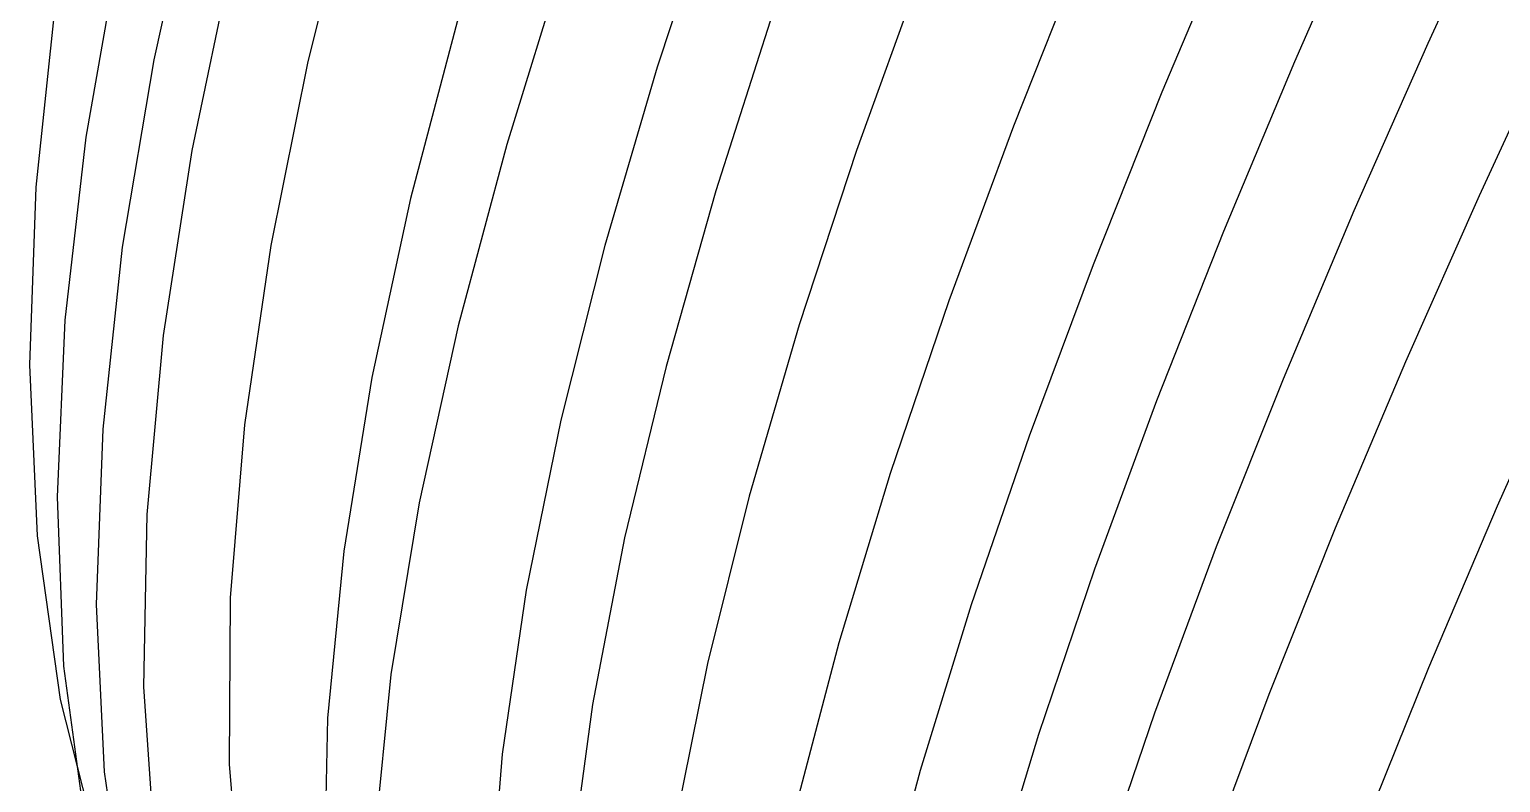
# Model space of a CAD drawing. Extents: x -607 to 1285, y -867 to 355.
# Drawn here: x -466.3 to -218.4, y -420.8 to -293.9 of the extents above; entities that cross this region are included whole.
import ezdxf

# ---------------------------------------------------------------- set-up
doc = ezdxf.new("R2010")
doc.units = 0
for name, color, linetype in [('0_2111', 7, 'CONTINUOUS'), ('0_2112', 7, 'CONTINUOUS'), ('0_2113', 7, 'CONTINUOUS'), ('0_2114', 7, 'CONTINUOUS'), ('0_2115', 7, 'CONTINUOUS'), ('0_2214', 7, 'CONTINUOUS'), ('0_2215', 7, 'CONTINUOUS'), ('0_2216', 7, 'CONTINUOUS'), ('0_2217', 7, 'CONTINUOUS'), ('0_2218', 7, 'CONTINUOUS'), ('0_2317', 7, 'CONTINUOUS'), ('0_2318', 7, 'CONTINUOUS'), ('0_2319', 7, 'CONTINUOUS'), ('0_2320', 7, 'CONTINUOUS'), ('0_2321', 7, 'CONTINUOUS'), ('0_2322', 7, 'CONTINUOUS'), ('0_2421', 7, 'CONTINUOUS'), ('0_2422', 7, 'CONTINUOUS'), ('0_2423', 7, 'CONTINUOUS'), ('0_2424', 7, 'CONTINUOUS'), ('0_2425', 7, 'CONTINUOUS'), ('0_2524', 7, 'CONTINUOUS'), ('0_2525', 7, 'CONTINUOUS'), ('0_2526', 7, 'CONTINUOUS'), ('0_2527', 7, 'CONTINUOUS'), ('0_2528', 7, 'CONTINUOUS'), ('0_2529', 7, 'CONTINUOUS'), ('0_2628', 7, 'CONTINUOUS'), ('0_2629', 7, 'CONTINUOUS'), ('0_2630', 7, 'CONTINUOUS'), ('0_2631', 7, 'CONTINUOUS'), ('0_2632', 7, 'CONTINUOUS'), ('0_2731', 7, 'CONTINUOUS'), ('0_2732', 7, 'CONTINUOUS'), ('0_2733', 7, 'CONTINUOUS'), ('0_2734', 7, 'CONTINUOUS'), ('0_2735', 7, 'CONTINUOUS'), ('0_2833', 7, 'CONTINUOUS'), ('0_2834', 7, 'CONTINUOUS'), ('0_2835', 7, 'CONTINUOUS'), ('0_2836', 7, 'CONTINUOUS'), ('0_2837', 7, 'CONTINUOUS'), ('0_2838', 7, 'CONTINUOUS'), ('0_2936', 7, 'CONTINUOUS'), ('0_2937', 7, 'CONTINUOUS'), ('0_2938', 7, 'CONTINUOUS'), ('0_2939', 7, 'CONTINUOUS'), ('0_2940', 7, 'CONTINUOUS'), ('0_3039', 7, 'CONTINUOUS'), ('0_3040', 7, 'CONTINUOUS'), ('0_3041', 7, 'CONTINUOUS'), ('0_3042', 7, 'CONTINUOUS'), ('0_3043', 7, 'CONTINUOUS'), ('0_3142', 7, 'CONTINUOUS'), ('0_3143', 7, 'CONTINUOUS'), ('0_3144', 7, 'CONTINUOUS'), ('0_3145', 7, 'CONTINUOUS'), ('0_3146', 7, 'CONTINUOUS'), ('0_3245', 7, 'CONTINUOUS'), ('0_3246', 7, 'CONTINUOUS'), ('0_3247', 7, 'CONTINUOUS'), ('0_3248', 7, 'CONTINUOUS'), ('0_3249', 7, 'CONTINUOUS'), ('0_3250', 7, 'CONTINUOUS'), ('0_3348', 7, 'CONTINUOUS'), ('0_3349', 7, 'CONTINUOUS'), ('0_3350', 7, 'CONTINUOUS'), ('0_3351', 7, 'CONTINUOUS'), ('0_3352', 7, 'CONTINUOUS'), ('0_3353', 7, 'CONTINUOUS'), ('0_3451', 7, 'CONTINUOUS'), ('0_3452', 7, 'CONTINUOUS'), ('0_3453', 7, 'CONTINUOUS'), ('0_3454', 7, 'CONTINUOUS'), ('0_3455', 7, 'CONTINUOUS'), ('0_3456', 7, 'CONTINUOUS'), ('0_3555', 7, 'CONTINUOUS'), ('0_3556', 7, 'CONTINUOUS'), ('0_3557', 7, 'CONTINUOUS'), ('0_3558', 7, 'CONTINUOUS'), ('0_3559', 7, 'CONTINUOUS'), ('0_3660', 7, 'CONTINUOUS'), ('0_3661', 7, 'CONTINUOUS'), ('0_3662', 7, 'CONTINUOUS')]:
    doc.layers.add(name, color=color, linetype=linetype)

msp = doc.modelspace()

# ---------------------------------------------------------------- linework, layer by layer
at = {"layer": '0_2111'}
msp.add_polyline3d([(-461.946, -289.6169, -2822.0496), (-465.2253, -320.4957, -2838.6653)], dxfattribs=at)
at = {"layer": '0_2112'}
msp.add_polyline3d([(-465.2253, -320.4957, -2838.6653), (-466.3012, -350.4289, -2856.3052)], dxfattribs=at)
at = {"layer": '0_2113'}
msp.add_polyline3d([(-466.3012, -350.4289, -2856.3052), (-464.9895, -379.2547, -2875.004)], dxfattribs=at)
at = {"layer": '0_2114'}
msp.add_polyline3d([(-464.9895, -379.2547, -2875.004), (-461.1062, -406.8114, -2894.7964)], dxfattribs=at)
at = {"layer": '0_2115'}
msp.add_polyline3d([(-461.1062, -406.8114, -2894.7964), (-454.4669, -432.9371, -2915.7173)], dxfattribs=at)
at = {"layer": '0_2214'}
msp.add_polyline3d([(-451.2356, -280.4016, -2788.5933), (-456.7864, -312.0787, -2804.9038)], dxfattribs=at)
at = {"layer": '0_2215'}
msp.add_polyline3d([(-456.7864, -312.0787, -2804.9038), (-460.3119, -342.8876, -2822.1807)], dxfattribs=at)
at = {"layer": '0_2216'}
msp.add_polyline3d([(-460.3119, -342.8876, -2822.1807), (-461.6234, -372.6556, -2840.4536)], dxfattribs=at)
at = {"layer": '0_2217'}
msp.add_polyline3d([(-461.6234, -372.6556, -2840.4536), (-460.5322, -401.2098, -2859.754)], dxfattribs=at)
at = {"layer": '0_2218'}
msp.add_polyline3d([(-460.5322, -401.2098, -2859.754), (-456.8496, -428.3777, -2880.1118)], dxfattribs=at)
at = {"layer": '0_2317'}
msp.add_polyline3d([(-438.2074, -266.7364, -2752.542), (-445.355, -299.063, -2768.9355)], dxfattribs=at)
at = {"layer": '0_2318'}
msp.add_polyline3d([(-445.355, -299.063, -2768.9355), (-450.6649, -330.6366, -2786.2524)], dxfattribs=at)
at = {"layer": '0_2319'}
msp.add_polyline3d([(-450.6649, -330.6366, -2786.2524), (-453.9509, -361.2749, -2804.5144)], dxfattribs=at)
at = {"layer": '0_2320'}
msp.add_polyline3d([(-453.9509, -361.2749, -2804.5144), (-455.0263, -390.7958, -2823.743)], dxfattribs=at)
at = {"layer": '0_2321'}
msp.add_polyline3d([(-455.0263, -390.7958, -2823.743), (-453.7049, -419.0172, -2843.96)], dxfattribs=at)
at = {"layer": '0_2322'}
msp.add_polyline3d([(-453.7049, -419.0172, -2843.96), (-449.8002, -445.7571, -2865.1875)], dxfattribs=at)
at = {"layer": '0_2421'}
msp.add_polyline3d([(-432.2698, -282.3934, -2730.017), (-438.933, -314.3328, -2747.4233)], dxfattribs=at)
at = {"layer": '0_2422'}
msp.add_polyline3d([(-438.933, -314.3328, -2747.4233), (-443.741, -345.4872, -2765.7705)], dxfattribs=at)
at = {"layer": '0_2423'}
msp.add_polyline3d([(-443.741, -345.4872, -2765.7705), (-446.5085, -375.6727, -2785.0767)], dxfattribs=at)
at = {"layer": '0_2424'}
msp.add_polyline3d([(-446.5085, -375.6727, -2785.0767), (-447.0502, -404.7051, -2805.361)], dxfattribs=at)
at = {"layer": '0_2425'}
msp.add_polyline3d([(-447.0502, -404.7051, -2805.361), (-445.1808, -432.4002, -2826.6416)], dxfattribs=at)
at = {"layer": '0_2524'}
msp.add_polyline3d([(-411.4573, -267.6739, -2697.066), (-419.3757, -299.3304, -2714.1377)], dxfattribs=at)
at = {"layer": '0_2525'}
msp.add_polyline3d([(-419.3757, -299.3304, -2714.1377), (-425.6368, -330.3432, -2732.1177)], dxfattribs=at)
at = {"layer": '0_2526'}
msp.add_polyline3d([(-425.6368, -330.3432, -2732.1177), (-430.0584, -360.5313, -2751.023)], dxfattribs=at)
at = {"layer": '0_2527'}
msp.add_polyline3d([(-430.0584, -360.5313, -2751.023), (-432.4577, -389.7133, -2770.8706)], dxfattribs=at)
at = {"layer": '0_2528'}
msp.add_polyline3d([(-432.4577, -389.7133, -2770.8706), (-432.6525, -417.7083, -2791.6785)], dxfattribs=at)
at = {"layer": '0_2529'}
msp.add_polyline3d([(-432.6525, -417.7083, -2791.6785), (-430.4602, -444.3347, -2813.4634)], dxfattribs=at)
at = {"layer": '0_2628'}
msp.add_polyline3d([(-393.9259, -291.5628, -2690.0964), (-402.0615, -322.4159, -2707.265)], dxfattribs=at)
at = {"layer": '0_2629'}
msp.add_polyline3d([(-402.0615, -322.4159, -2707.265), (-408.5831, -352.5585, -2725.2795)], dxfattribs=at)
at = {"layer": '0_2630'}
msp.add_polyline3d([(-408.5831, -352.5585, -2725.2795), (-413.306, -381.8091, -2744.1584)], dxfattribs=at)
at = {"layer": '0_2631'}
msp.add_polyline3d([(-413.306, -381.8091, -2744.1584), (-416.0455, -409.9865, -2763.92)], dxfattribs=at)
at = {"layer": '0_2632'}
msp.add_polyline3d([(-416.0455, -409.9865, -2763.92), (-416.617, -436.9094, -2784.582)], dxfattribs=at)
at = {"layer": '0_2731'}
msp.add_polyline3d([(-376.2469, -282.1475, -2656.9238), (-385.8705, -313.299, -2673.9097)], dxfattribs=at)
at = {"layer": '0_2732'}
msp.add_polyline3d([(-385.8705, -313.299, -2673.9097), (-394.0602, -343.8814, -2691.7217)], dxfattribs=at)
at = {"layer": '0_2733'}
msp.add_polyline3d([(-394.0602, -343.8814, -2691.7217), (-400.6259, -373.7089, -2710.3792)], dxfattribs=at)
at = {"layer": '0_2734'}
msp.add_polyline3d([(-400.6259, -373.7089, -2710.3792), (-405.3775, -402.596, -2729.9001)], dxfattribs=at)
at = {"layer": '0_2735'}
msp.add_polyline3d([(-405.3775, -402.596, -2729.9001), (-408.1248, -430.3568, -2750.304)], dxfattribs=at)
at = {"layer": '0_2833'}
msp.add_polyline3d([(-350.4506, -269.8383, -2627.3645), (-360.5098, -300.3115, -2644.2688)], dxfattribs=at)
at = {"layer": '0_2834'}
msp.add_polyline3d([(-360.5098, -300.3115, -2644.2688), (-369.3344, -330.3524, -2661.9587)], dxfattribs=at)
at = {"layer": '0_2835'}
msp.add_polyline3d([(-369.3344, -330.3524, -2661.9587), (-376.7486, -359.7784, -2680.441)], dxfattribs=at)
at = {"layer": '0_2836'}
msp.add_polyline3d([(-376.7486, -359.7784, -2680.441), (-382.5767, -388.4064, -2699.7227)], dxfattribs=at)
at = {"layer": '0_2837'}
msp.add_polyline3d([(-382.5767, -388.4064, -2699.7227), (-386.6428, -416.0536, -2719.8105)], dxfattribs=at)
at = {"layer": '0_2838'}
msp.add_polyline3d([(-386.6428, -416.0536, -2719.8105), (-388.7711, -442.537, -2740.7117)], dxfattribs=at)
at = {"layer": '0_2936'}
msp.add_polyline3d([(-341.0202, -291.1158, -2611.0005), (-350.6417, -321.1439, -2628.8376)], dxfattribs=at)
at = {"layer": '0_2937'}
msp.add_polyline3d([(-350.6417, -321.1439, -2628.8376), (-359.0223, -350.7041, -2647.4626)], dxfattribs=at)
at = {"layer": '0_2938'}
msp.add_polyline3d([(-359.0223, -350.7041, -2647.4626), (-365.9939, -379.6094, -2666.8694)], dxfattribs=at)
at = {"layer": '0_2939'}
msp.add_polyline3d([(-365.9939, -379.6094, -2666.8694), (-371.3886, -407.6727, -2687.0527)], dxfattribs=at)
at = {"layer": '0_2940'}
msp.add_polyline3d([(-371.3886, -407.6727, -2687.0527), (-375.0382, -434.707, -2708.0068)], dxfattribs=at)
at = {"layer": '0_3039'}
msp.add_polyline3d([(-316.2088, -284.5956, -2584.096), (-326.9157, -314.3083, -2601.4788)], dxfattribs=at)
at = {"layer": '0_3040'}
msp.add_polyline3d([(-326.9157, -314.3083, -2601.4788), (-336.5729, -343.6952, -2619.6187)], dxfattribs=at)
at = {"layer": '0_3041'}
msp.add_polyline3d([(-336.5729, -343.6952, -2619.6187), (-345.0081, -372.5696, -2638.5137)], dxfattribs=at)
at = {"layer": '0_3042'}
msp.add_polyline3d([(-345.0081, -372.5696, -2638.5137), (-352.0485, -400.7452, -2658.1616)], dxfattribs=at)
at = {"layer": '0_3043'}
msp.add_polyline3d([(-352.0485, -400.7452, -2658.1616), (-357.5216, -428.0355, -2678.561)], dxfattribs=at)
at = {"layer": '0_3142'}
msp.add_polyline3d([(-288.7558, -280.6175, -2561.4805), (-300.4804, -310.2259, -2578.615)], dxfattribs=at)
at = {"layer": '0_3143'}
msp.add_polyline3d([(-300.4804, -310.2259, -2578.615), (-311.3639, -339.6627, -2596.4697)], dxfattribs=at)
at = {"layer": '0_3144'}
msp.add_polyline3d([(-311.3639, -339.6627, -2596.4697), (-321.2317, -368.736, -2615.0374)], dxfattribs=at)
at = {"layer": '0_3145'}
msp.add_polyline3d([(-321.2317, -368.736, -2615.0374), (-329.9094, -397.2537, -2634.3118)], dxfattribs=at)
at = {"layer": '0_3146'}
msp.add_polyline3d([(-329.9094, -397.2537, -2634.3118), (-337.2223, -425.024, -2654.2861)], dxfattribs=at)
at = {"layer": '0_3245'}
msp.add_polyline3d([(-263.1983, -275.4003, -2534.8022), (-275.4575, -304.491, -2551.7336)], dxfattribs=at)
at = {"layer": '0_3246'}
msp.add_polyline3d([(-275.4575, -304.491, -2551.7336), (-287.062, -333.5669, -2569.373)], dxfattribs=at)
at = {"layer": '0_3247'}
msp.add_polyline3d([(-287.062, -333.5669, -2569.373), (-297.8372, -362.4349, -2587.712)], dxfattribs=at)
at = {"layer": '0_3248'}
msp.add_polyline3d([(-297.8372, -362.4349, -2587.712), (-307.6078, -390.9021, -2606.741)], dxfattribs=at)
at = {"layer": '0_3249'}
msp.add_polyline3d([(-307.6078, -390.9021, -2606.741), (-316.1991, -418.7756, -2626.452)], dxfattribs=at)
at = {"layer": '0_3250'}
msp.add_polyline3d([(-316.1991, -418.7756, -2626.452), (-323.4361, -445.8622, -2646.8354)], dxfattribs=at)
at = {"layer": '0_3348'}
msp.add_polyline3d([(-240.6233, -270.9266, -2504.4277), (-253.106, -299.3762, -2521.3218)], dxfattribs=at)
at = {"layer": '0_3349'}
msp.add_polyline3d([(-253.106, -299.3762, -2521.3218), (-265.0826, -327.9768, -2538.9663)], dxfattribs=at)
at = {"layer": '0_3350'}
msp.add_polyline3d([(-265.0826, -327.9768, -2538.9663), (-276.3834, -356.5334, -2557.3433)], dxfattribs=at)
at = {"layer": '0_3351'}
msp.add_polyline3d([(-276.3834, -356.5334, -2557.3433), (-286.8386, -384.8512, -2576.4338)], dxfattribs=at)
at = {"layer": '0_3352'}
msp.add_polyline3d([(-286.8386, -384.8512, -2576.4338), (-296.2784, -412.7353, -2596.2197)], dxfattribs=at)
at = {"layer": '0_3353'}
msp.add_polyline3d([(-296.2784, -412.7353, -2596.2197), (-304.5331, -439.9908, -2616.6826)], dxfattribs=at)
at = {"layer": '0_3451'}
msp.add_polyline3d([(-217.8469, -268.4063, -2475.1226), (-230.6409, -296.2787, -2491.9033)], dxfattribs=at)
at = {"layer": '0_3452'}
msp.add_polyline3d([(-230.6409, -296.2787, -2491.9033), (-243.0949, -324.4893, -2509.4863)], dxfattribs=at)
at = {"layer": '0_3453'}
msp.add_polyline3d([(-243.0949, -324.4893, -2509.4863), (-255.0387, -352.838, -2527.8452)], dxfattribs=at)
at = {"layer": '0_3454'}
msp.add_polyline3d([(-255.0387, -352.838, -2527.8452), (-266.3027, -381.125, -2546.954)], dxfattribs=at)
at = {"layer": '0_3455'}
msp.add_polyline3d([(-266.3027, -381.125, -2546.954), (-276.7168, -409.1502, -2566.7869)], dxfattribs=at)
at = {"layer": '0_3456'}
msp.add_polyline3d([(-276.7168, -409.1502, -2566.7869), (-286.1113, -436.7137, -2587.3174)], dxfattribs=at)
at = {"layer": '0_3555'}
msp.add_polyline3d([(-209.2211, -294.3567, -2461.1855), (-221.9805, -321.9736, -2478.633)], dxfattribs=at)
at = {"layer": '0_3556'}
msp.add_polyline3d([(-221.9805, -321.9736, -2478.633), (-234.3851, -349.9189, -2496.9287)], dxfattribs=at)
at = {"layer": '0_3557'}
msp.add_polyline3d([(-234.3851, -349.9189, -2496.9287), (-246.2654, -377.9877, -2516.0383)], dxfattribs=at)
at = {"layer": '0_3558'}
msp.add_polyline3d([(-246.2654, -377.9877, -2516.0383), (-257.4518, -405.9754, -2535.9272)], dxfattribs=at)
at = {"layer": '0_3559'}
msp.add_polyline3d([(-257.4518, -405.9754, -2535.9272), (-267.7749, -433.6771, -2556.561)], dxfattribs=at)
at = {"layer": '0_3660'}
msp.add_polyline3d([(-206.8539, -347.1332, -2473.6438), (-218.961, -374.2773, -2492.3293)], dxfattribs=at)
at = {"layer": '0_3661'}
msp.add_polyline3d([(-218.961, -374.2773, -2492.3293), (-230.5406, -401.492, -2511.8054)], dxfattribs=at)
at = {"layer": '0_3662'}
msp.add_polyline3d([(-230.5406, -401.492, -2511.8054), (-241.4268, -428.5757, -2532.0347)], dxfattribs=at)

doc.saveas('drawing.dxf')
